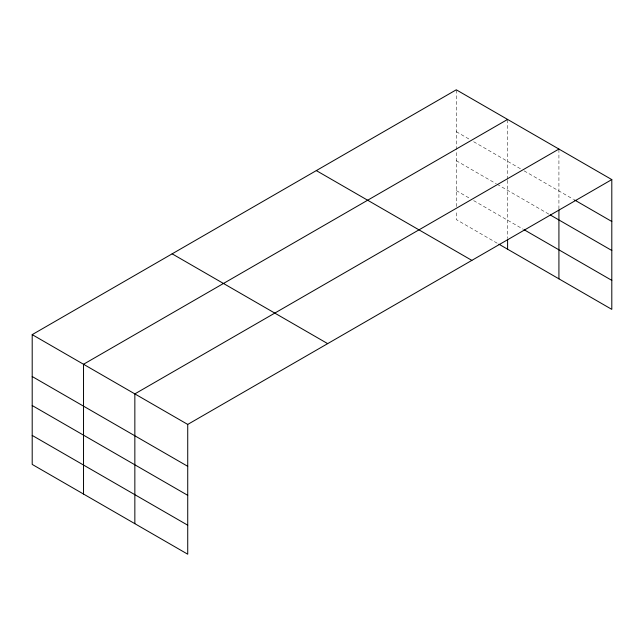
<?xml version="1.0" encoding="UTF-8"?>
<svg xmlns="http://www.w3.org/2000/svg" width="644" height="644" viewBox="0 0 644 644"><rect width="100%" height="100%" fill="white"/><g stroke="black" fill="none" stroke-linecap="round" stroke-linejoin="round"><path stroke-width="0.48" stroke-dasharray="3.22 2.42" d="M456.274 206.571L456.274 150.688M456.274 149.69L456.274 89.798M507.593 180.32L507.593 238.208M507.593 179.322L507.593 119.43M558.92 208.954L558.92 149.062M456.274 131.69L469.323 139.225M473.67 141.736L520.642 168.857M524.127 170.861L573.659 199.463M456.274 160.694L496.291 183.798M497.16 184.297L549.348 214.428M456.274 190.576L470.192 198.61M473.67 200.614L523.25 229.248M497.16 243.182L456.274 219.572L456.274 210.572"/><path stroke-width="0.97" d="M611.8 179.587L456.274 89.798L32.2 334.63L32.2 464.413L187.726 554.202L187.726 424.428L611.8 179.587L611.8 309.37L498.899 244.181M558.92 209.952L558.92 278.836M507.593 119.43L83.527 364.263L83.527 494.045M558.92 149.062L134.846 393.895L134.846 523.677M574.52 199.962L611.8 221.488M550.218 214.935L611.8 250.484M524.127 229.747L611.8 280.365M316.325 170.596L471.859 260.385M172.141 253.833L327.675 343.63M32.2 334.63L187.726 424.428M32.2 376.523L187.726 466.32M32.2 405.527L187.726 495.325M32.2 435.408L187.726 525.198M507.593 239.206L507.593 249.204"/></g></svg>
